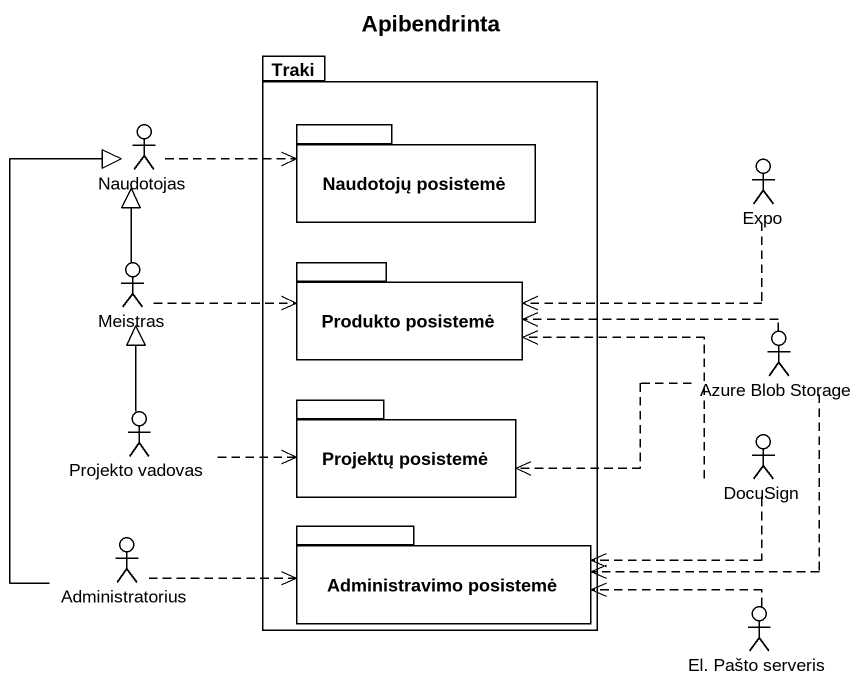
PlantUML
@startuml
title Apibendrinta
package Traki {
  package "Naudotojų posistemė" as Naudotojų_posistemė {
  }
  package "Produkto posistemė" as Produkto_posistemė {
  }
  package "Projektų posistemė" as Projektų_posistemė {
  }
  package "Administravimo posistemė" as Administravimo_posistemė {
  }
}
actor Naudotojas
actor Expo
actor Meistras
actor "Azure Blob Storage" as Azure_Blob_Storage
actor "Projekto vadovas" as Projekto_vadovas
actor DocuSign
actor Administratorius
actor "El. Pašto serveris" as El_Pašto_serveris
Naudotojas .right.> Naudotojų_posistemė
Expo .left.> Produkto_posistemė
Meistras -up-|> Naudotojas
Meistras .right.> Produkto_posistemė
Azure_Blob_Storage .left.> Produkto_posistemė
Azure_Blob_Storage .left.> Projektų_posistemė
Azure_Blob_Storage ..> Administravimo_posistemė
Projekto_vadovas -up-|> Meistras
Projekto_vadovas .right.> Projektų_posistemė
DocuSign .left.> Produkto_posistemė
DocuSign .left.> Administravimo_posistemė
Administratorius -up-|> Naudotojas
Administratorius .right.> Administravimo_posistemė
El_Pašto_serveris .left.> Administravimo_posistemė
@enduml
